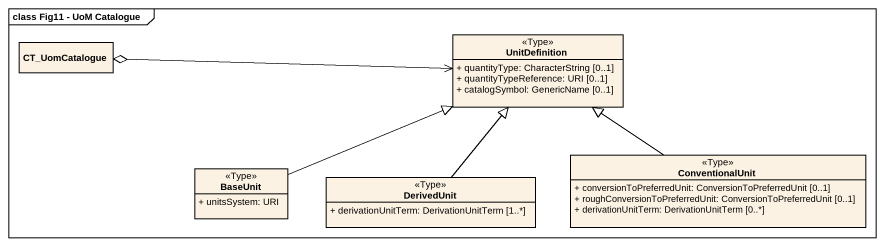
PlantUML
@startuml
mainframe class Fig11 - UoM Catalogue
hide circle
hide empty members
skinparam classAttributeIconSize 0
class CT_UomCatalogue
class UnitDefinition <<Type>> {
  + quantityType: CharacterString [0..1]
  + quantityTypeReference: URI [0..1]
  + catalogSymbol: GenericName [0..1]
}
class BaseUnit <<Type>> {
  + unitsSystem: URI
}
class DerivedUnit <<Type>> {
  + derivationUnitTerm: DerivationUnitTerm [1..*]
}
class ConventionalUnit <<Type>> {
  + conversionToPreferredUnit: ConversionToPreferredUnit [0..1]
  + roughConversionToPreferredUnit: ConversionToPreferredUnit [0..1]
  + derivationUnitTerm: DerivationUnitTerm [0..*]
}
CT_UomCatalogue o-right-> UnitDefinition
BaseUnit -right-|> UnitDefinition
DerivedUnit -up-|> UnitDefinition
ConventionalUnit -up-|> UnitDefinition
@enduml
